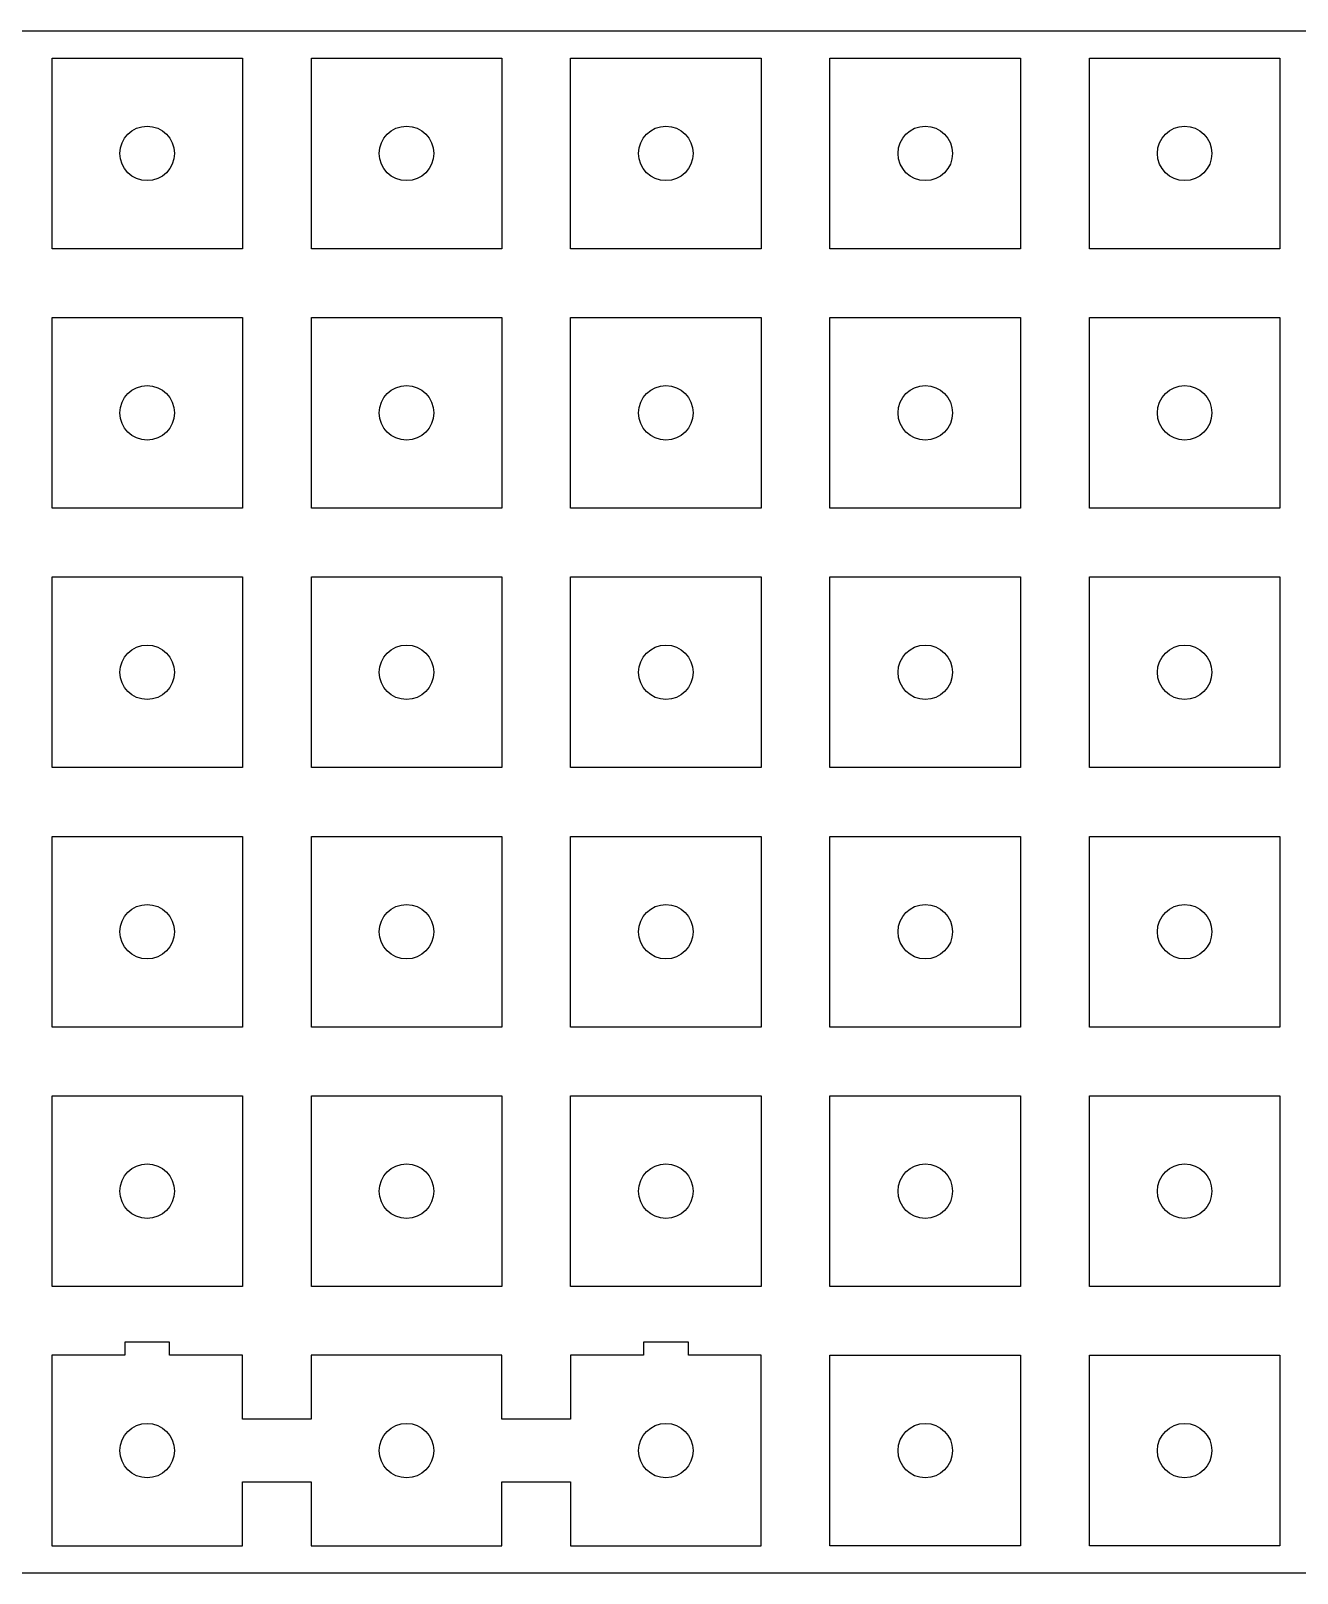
# Model space of a CAD drawing. Extents: x -156 to 152, y -57 to 92.
# Drawn here: x -94.3 to -1.3, y -56.6 to 56.6 of the extents above; entities that cross this region are included whole.
import ezdxf

# ---------------------------------------------------------------- set-up
doc = ezdxf.new("R2010")
doc.units = 0
doc.header["$MEASUREMENT"] = 0
doc.layers.get('0').update_dxf_attribs({"color": 50})

msp = doc.modelspace()

# ---------------------------------------------------------------- linework, layer by layer
at = {"linetype": 'Continuous'}
for p, q in [((-149.88, 56.64), (149.87, 56.64)), ((149.87, -56.61), (-149.88, -56.61))]:
    msp.add_line(p, q, dxfattribs=at)
at = {"color": 0}
for p, q in [((-92.72, 54.64), (-78.73, 54.64)), ((-92.72, 40.64), (-92.72, 54.64)), ((-78.73, 54.64), (-78.73, 40.64)), ((-73.67, 54.64), (-59.68, 54.64)), ((-73.67, 40.64), (-73.67, 54.64)), ((-59.68, 54.64), (-59.68, 40.64)), ((-54.63, 54.64), (-40.63, 54.64)), ((-54.63, 40.64), (-54.63, 54.64)), ((-40.63, 54.64), (-40.63, 40.64)), ((-35.58, 54.64), (-21.58, 54.64)), ((-35.58, 40.64), (-35.58, 54.64)), ((-21.58, 54.64), (-21.58, 40.64)), ((-16.52, 54.64), (-2.53, 54.64)), ((-16.52, 40.64), (-16.52, 54.64)), ((-2.53, 54.64), (-2.53, 40.64)), ((-78.73, 40.64), (-92.72, 40.64)), ((-59.68, 40.64), (-73.67, 40.64)), ((-40.63, 40.64), (-54.63, 40.64)), ((-21.58, 40.64), (-35.58, 40.64)), ((-2.53, 40.64), (-16.52, 40.64)), ((-92.72, 35.59), (-78.73, 35.59)), ((-92.72, 21.59), (-92.72, 35.59)), ((-78.73, 35.59), (-78.73, 21.59)), ((-73.67, 35.59), (-59.68, 35.59)), ((-73.67, 21.59), (-73.67, 35.59)), ((-59.68, 35.59), (-59.68, 21.59)), ((-54.63, 35.59), (-40.63, 35.59)), ((-54.63, 21.59), (-54.63, 35.59)), ((-40.63, 35.59), (-40.63, 21.59)), ((-35.58, 35.59), (-21.58, 35.59)), ((-35.58, 21.59), (-35.58, 35.59)), ((-21.58, 35.59), (-21.58, 21.59)), ((-16.52, 35.59), (-2.53, 35.59)), ((-16.52, 21.59), (-16.52, 35.59)), ((-2.53, 35.59), (-2.53, 21.59)), ((-78.73, 21.59), (-92.72, 21.59)), ((-59.68, 21.59), (-73.67, 21.59)), ((-40.63, 21.59), (-54.63, 21.59)), ((-21.58, 21.59), (-35.58, 21.59)), ((-2.53, 21.59), (-16.52, 21.59)), ((-92.72, 16.54), (-78.73, 16.54)), ((-92.72, 2.54), (-92.72, 16.54)), ((-78.73, 16.54), (-78.73, 2.54)), ((-73.67, 16.54), (-59.68, 16.54)), ((-73.67, 2.54), (-73.67, 16.54)), ((-59.68, 16.54), (-59.68, 2.54)), ((-54.63, 16.54), (-40.63, 16.54)), ((-54.63, 2.54), (-54.63, 16.54)), ((-40.63, 16.54), (-40.63, 2.54)), ((-35.58, 16.54), (-21.58, 16.54)), ((-35.58, 2.54), (-35.58, 16.54)), ((-21.58, 16.54), (-21.58, 2.54)), ((-16.52, 16.54), (-2.53, 16.54)), ((-16.52, 2.54), (-16.52, 16.54)), ((-2.53, 16.54), (-2.53, 2.54)), ((-78.73, 2.54), (-92.72, 2.54)), ((-59.68, 2.54), (-73.67, 2.54)), ((-40.63, 2.54), (-54.63, 2.54)), ((-21.58, 2.54), (-35.58, 2.54)), ((-2.53, 2.54), (-16.52, 2.54)), ((-92.72, -2.51), (-78.73, -2.51)), ((-92.72, -16.51), (-92.72, -2.51)), ((-78.73, -2.51), (-78.73, -16.51)), ((-73.67, -2.51), (-59.68, -2.51)), ((-73.67, -16.51), (-73.67, -2.51)), ((-59.68, -2.51), (-59.68, -16.51)), ((-54.63, -2.51), (-40.63, -2.51)), ((-54.63, -16.51), (-54.63, -2.51)), ((-40.63, -2.51), (-40.63, -16.51)), ((-35.58, -2.51), (-21.58, -2.51)), ((-35.58, -16.51), (-35.58, -2.51)), ((-21.58, -2.51), (-21.58, -16.51)), ((-16.52, -2.51), (-2.53, -2.51)), ((-16.52, -16.51), (-16.52, -2.51)), ((-2.53, -2.51), (-2.53, -16.51)), ((-78.73, -16.51), (-92.72, -16.51)), ((-59.68, -16.51), (-73.67, -16.51)), ((-40.63, -16.51), (-54.63, -16.51)), ((-21.58, -16.51), (-35.58, -16.51)), ((-2.53, -16.51), (-16.52, -16.51)), ((-92.72, -21.56), (-78.73, -21.56)), ((-92.72, -35.56), (-92.72, -21.56)), ((-78.73, -21.56), (-78.73, -35.56)), ((-73.67, -21.56), (-59.68, -21.56)), ((-73.67, -35.56), (-73.67, -21.56)), ((-59.68, -21.56), (-59.68, -35.56)), ((-54.63, -21.56), (-40.63, -21.56)), ((-54.63, -35.56), (-54.63, -21.56)), ((-40.63, -21.56), (-40.63, -35.56)), ((-35.58, -21.56), (-21.58, -21.56)), ((-35.58, -35.56), (-35.58, -21.56)), ((-21.58, -21.56), (-21.58, -35.56)), ((-16.52, -21.56), (-2.53, -21.56)), ((-16.52, -35.56), (-16.52, -21.56)), ((-2.53, -21.56), (-2.53, -35.56)), ((-78.73, -35.56), (-92.72, -35.56)), ((-59.68, -35.56), (-73.67, -35.56)), ((-40.63, -35.56), (-54.63, -35.56)), ((-21.58, -35.56), (-35.58, -35.56)), ((-2.53, -35.56), (-16.52, -35.56)), ((-87.38, -40.61), (-92.73, -40.61)), ((-92.73, -40.61), (-92.73, -54.61)), ((-84.08, -39.64), (-87.38, -39.64)), ((-87.38, -39.64), (-87.38, -40.61)), ((-84.08, -40.61), (-84.08, -39.64)), ((-78.72, -40.61), (-84.08, -40.61)), ((-78.72, -45.31), (-78.72, -40.61)), ((-59.67, -40.61), (-73.68, -40.61)), ((-73.68, -40.61), (-73.68, -45.31)), ((-59.67, -45.31), (-59.67, -40.61)), ((-49.27, -40.61), (-54.63, -40.61)), ((-54.63, -40.61), (-54.63, -45.31)), ((-45.97, -39.64), (-49.27, -39.64)), ((-49.27, -39.64), (-49.27, -40.61)), ((-45.97, -40.61), (-45.97, -39.64)), ((-40.62, -40.61), (-45.97, -40.61)), ((-40.62, -54.61), (-40.62, -40.61)), ((-35.58, -40.61), (-21.58, -40.61)), ((-35.58, -54.61), (-35.58, -40.61)), ((-21.58, -40.61), (-21.58, -54.61)), ((-16.52, -40.61), (-2.53, -40.61)), ((-16.52, -54.61), (-16.52, -40.61)), ((-2.53, -40.61), (-2.53, -54.61)), ((-73.68, -45.31), (-78.72, -45.31)), ((-54.63, -45.31), (-59.67, -45.31)), ((-78.72, -54.61), (-78.72, -49.91)), ((-78.72, -49.91), (-73.68, -49.91)), ((-73.68, -49.91), (-73.68, -54.61)), ((-59.67, -54.61), (-59.67, -49.91)), ((-59.67, -49.91), (-54.63, -49.91)), ((-54.63, -49.91), (-54.63, -54.61)), ((-92.73, -54.61), (-78.72, -54.61)), ((-73.68, -54.61), (-59.67, -54.61)), ((-54.63, -54.61), (-40.62, -54.61)), ((-21.58, -54.61), (-35.58, -54.61)), ((-2.53, -54.61), (-16.52, -54.61))]:
    msp.add_line(p, q, dxfattribs=at)
at = {"linetype": 'Continuous'}
for centre in [(-85.73, 47.64), (-66.68, 47.64), (-47.63, 47.64), (-28.58, 47.64), (-9.53, 47.64), (-85.73, 28.59), (-66.68, 28.59), (-47.63, 28.59), (-28.58, 28.59), (-9.53, 28.59), (-85.73, 9.54), (-66.68, 9.54), (-47.63, 9.54), (-28.58, 9.54), (-9.53, 9.54), (-85.73, -9.51), (-66.68, -9.51), (-47.63, -9.51), (-28.58, -9.51), (-9.53, -9.51), (-85.73, -28.56), (-66.68, -28.56), (-47.63, -28.56), (-28.58, -28.56), (-9.53, -28.56), (-85.73, -47.61), (-66.68, -47.61), (-47.63, -47.61), (-28.58, -47.61), (-9.53, -47.61)]:
    msp.add_circle(centre, 2, dxfattribs=at)

doc.saveas('drawing.dxf')
